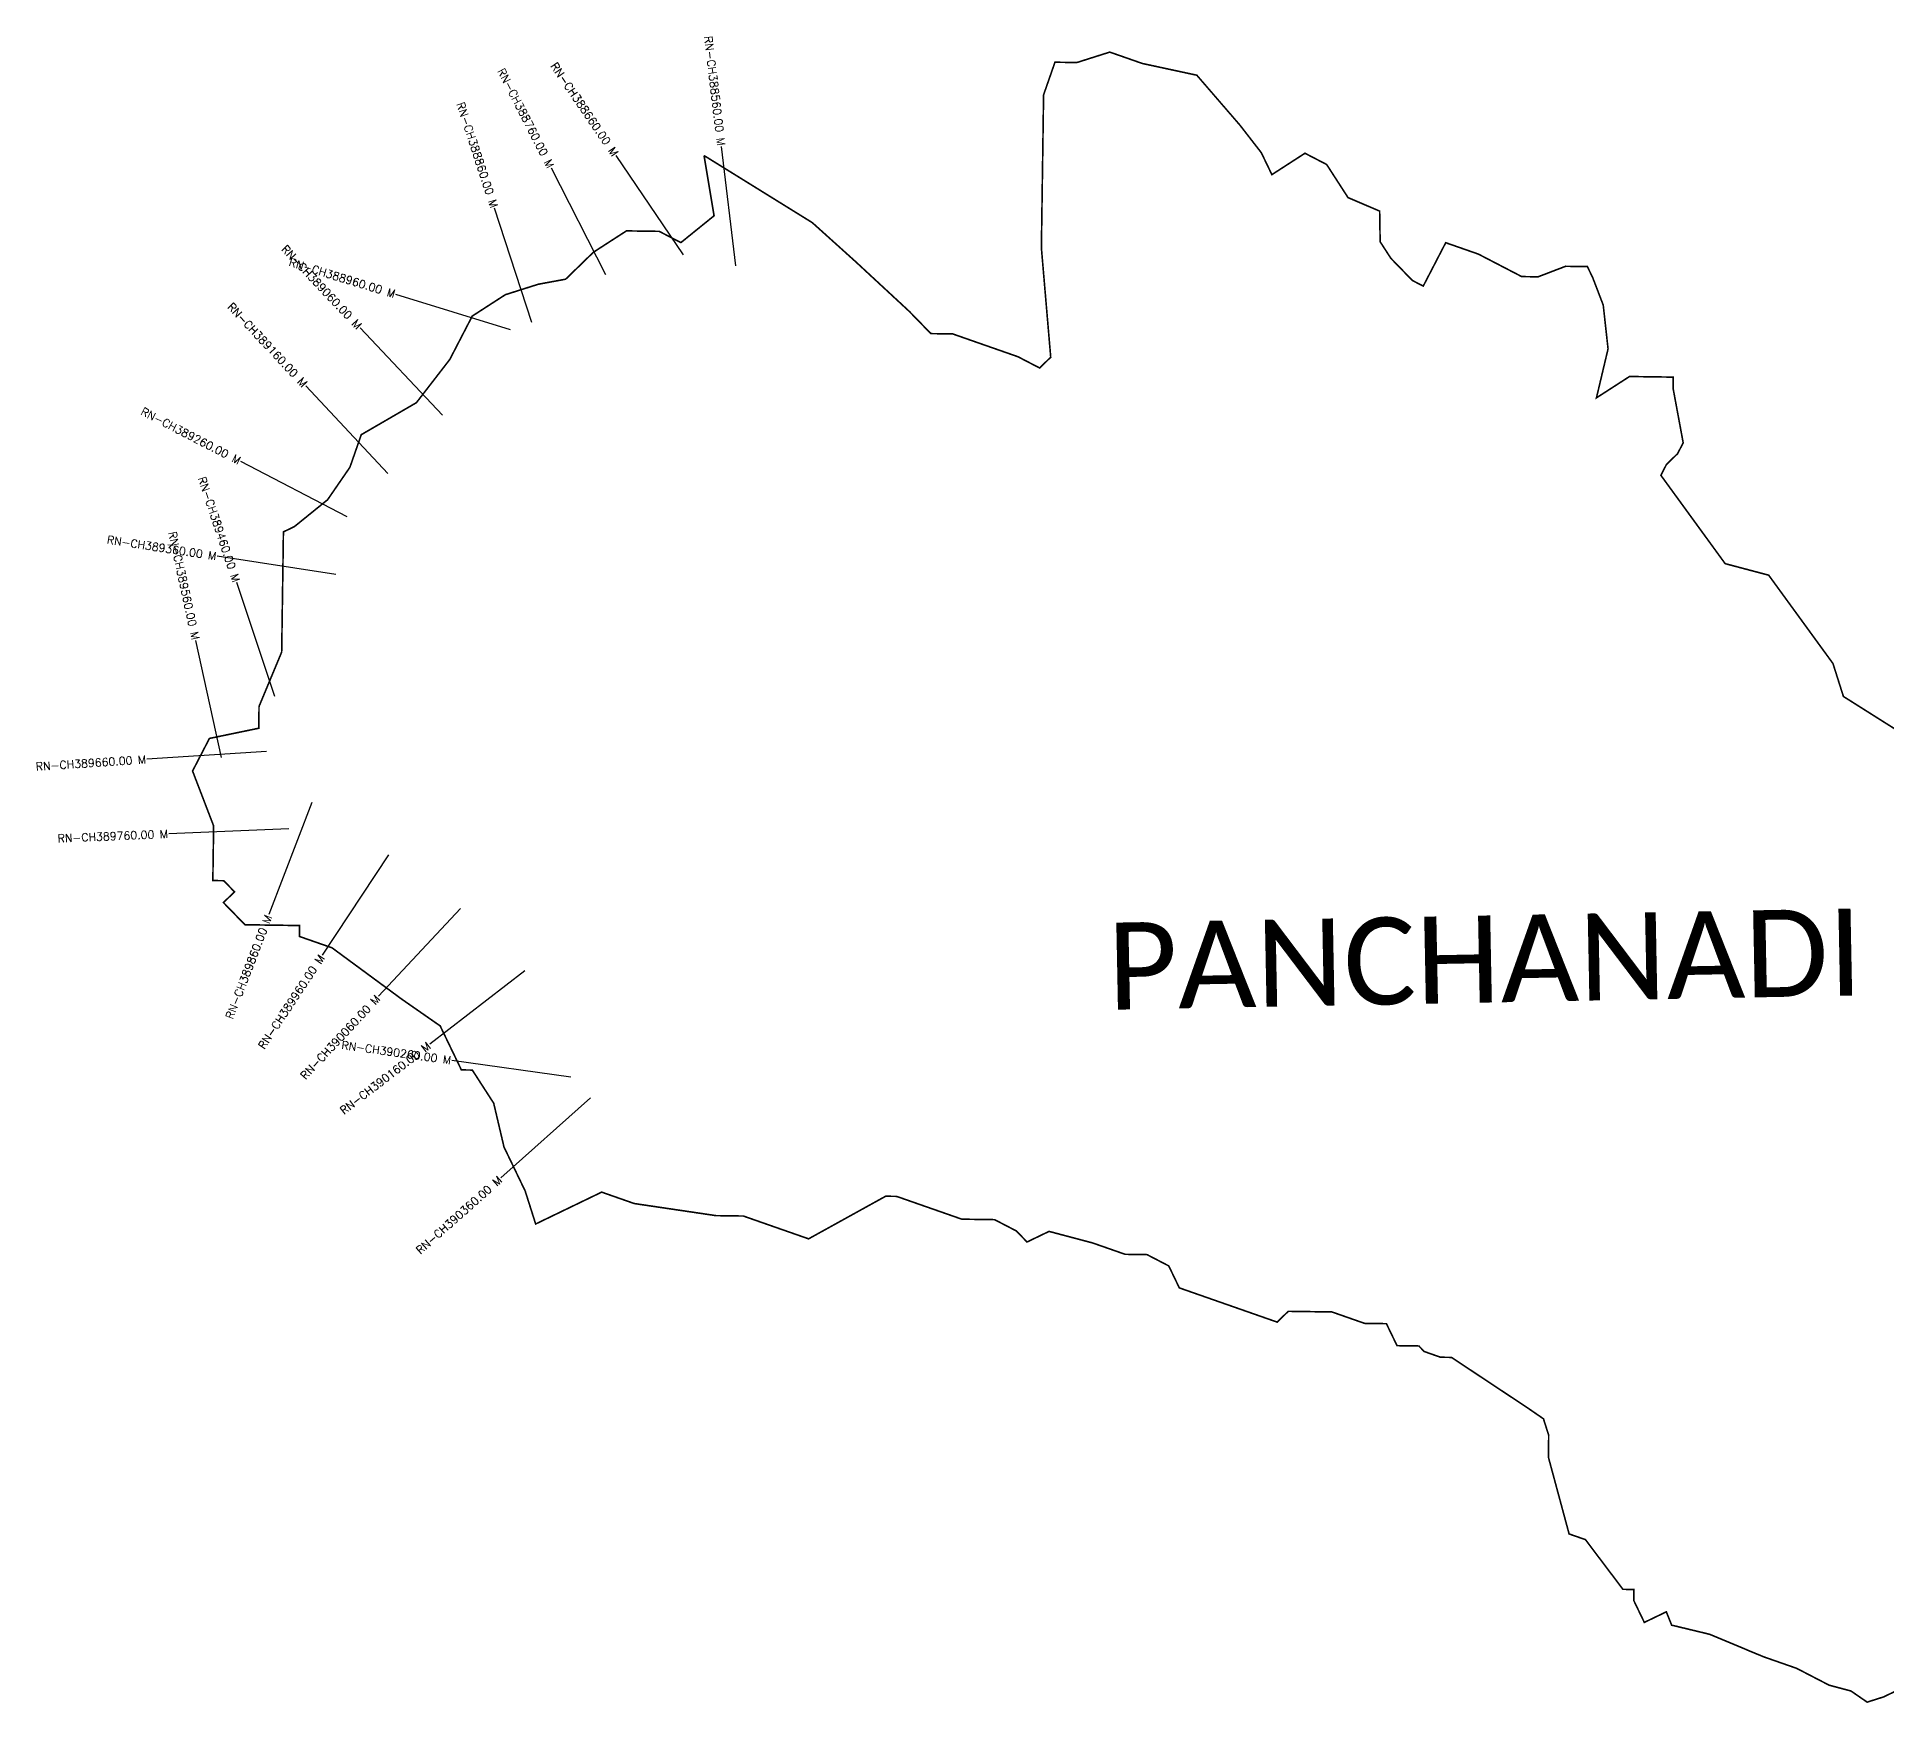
# Model space of a CAD drawing. Header units: metres. Extents: x 301149 to 305381, y 1949199 to 1951996.
# Drawn here: x 301149 to 303460, y 1949915 to 1951996 of the extents above; entities that cross this region are included whole.
import ezdxf
from ezdxf.enums import TextEntityAlignment as Align

# ---------------------------------------------------------------- set-up
doc = ezdxf.new("R2010")
doc.units = ezdxf.units.M
doc.header["$MEASUREMENT"] = 0
for name, color, linetype in [('CS', 134, 'Continuous'), ('CSMark', 6, 'Continuous'), ('VILLAGE NAME', 250, 'Continuous')]:
    doc.layers.add(name, color=color, linetype=linetype)
doc.styles.get("Standard").update_dxf_attribs({"font": 'simplex.shx'})

msp = doc.modelspace()

# ---------------------------------------------------------------- linework, layer by layer
at = {"color": 6, "const_width": 2, "flags": 128}
for points in [[(301982.8539853096, 1951847.993875504), (302118.1423044205, 1951764.135372162), (302155.5879576267, 1951730.413530298), (302172.0534496361, 1951715.585461607), (302239.4429440498, 1951653.16266346), (302266.3189337254, 1951625.499956131), (302293.6292271614, 1951625.106006622), (302375.1252131462, 1951596.614453316), (302402.2382361889, 1951582.544884682), (302416.0701811314, 1951596.023823738), (302404.4046649933, 1951732.731026649), (302407.1611328125, 1951923.821191788), (302421.3864367008, 1951964.569478989), (302448.6967301369, 1951964.17552948), (302489.8383777142, 1951977.219575882), (302530.5866661072, 1951962.994270325), (302598.644657135, 1951948.334073067), (302648.5178326241, 1951890.577177798), (302652.3588278294, 1951886.129015923), (302679.1566545963, 1951851.628203392), (302692.4383239746, 1951824.120639801), (302733.7772417068, 1951850.840304375), (302760.8902649879, 1951836.770734787), (302787.5894565582, 1951795.432112694), (302827.1069428921, 1951778.552639961), (302827.7266430855, 1951740.262136459), (302841.1069476604, 1951719.592381477), (302868.0028185844, 1951691.88843441), (302881.5635429065, 1951684.861779677), (302909.6575238705, 1951739.08028698), (302950.4058117867, 1951724.854982376), (303004.5915043354, 1951696.757380486), (303025.0844609737, 1951696.461770058), (303059.4087710381, 1951709.604154587), (303086.6781196594, 1951709.210795403), (303093.3192498684, 1951695.47748661), (303106.4821069241, 1951661.152881622), (303112.5118398666, 1951606.454426765), (303097.9912211895, 1951545.233653069), (303139.3295481205, 1951571.912373543), (303193.9091904263, 1951571.125064585), (303193.7125108242, 1951557.49038887), (303206.4035506248, 1951489.037857056), (303199.3690617085, 1951475.501818657), (303185.5172350407, 1951462.064119339), (303178.5026278496, 1951448.486840248), (303258.8173549175, 1951338.105352402), (303313.2412624359, 1951323.682777405), (303393.5559892654, 1951213.301289558), (303406.6000342369, 1951172.15964222), (303528.3724913597, 1951095.31485939)], [(303470.5720441341, 1949928.830891609), (303456.8390302658, 1949922.210235596), (303436.2682065964, 1949915.688212395), (303415.9924020767, 1949929.618201256), (303388.8012161255, 1949936.849665642), (303348.131090641, 1949957.913074493), (303307.3830976486, 1949972.15885067), (303289.9085526473, 1949979.331313936), (303281.8102324716, 1949982.813732989), (303269.9456367711, 1949987.757092681), (303239.5214905739, 1950000.433251381), (303191.9478707314, 1950011.880244255), (303185.3357982635, 1950028.530853271), (303157.8288252354, 1950015.290129662), (303144.5875101089, 1950042.756156921), (303144.7847805126, 1950056.431776997), (303131.1091609001, 1950056.629047394), (303084.2325048446, 1950118.714995384), (303063.8378882408, 1950125.827942848), (303037.9470686913, 1950221.786856651), (303038.3410184383, 1950249.097150803), (303031.7985236645, 1950269.668270111), (303011.5230147839, 1950283.618731499), (302980.5870618593, 1950304.130160296), (302916.8431084156, 1950346.394239426), (302903.2084341049, 1950346.590919495), (302882.8345854282, 1950353.724043846), (302876.0954108238, 1950360.660488129), (302848.8260622025, 1950361.053847313), (302835.5438020229, 1950388.520466805), (302808.2335085869, 1950388.914416313), (302767.4858107567, 1950403.180664062), (302712.9061686993, 1950403.967973709), (302699.0332794189, 1950390.489624977), (302576.7895956039, 1950433.247426033), (302563.5482807159, 1950460.713454247), (302536.4352571964, 1950474.783023834), (302509.1249637604, 1950475.176973343), (302468.3766753674, 1950489.402276993), (302413.9937126637, 1950503.824259758), (302386.486739397, 1950490.583536148), (302373.0487449169, 1950504.414889336), (302345.9357218742, 1950518.484458923), (302304.9907538891, 1950519.075088501), (302223.4947676659, 1950547.566640854), (302209.8191485405, 1950547.763911247), (302113.5066387653, 1950494.521262169), (302032.0106527805, 1950523.012814522), (301997.8625495434, 1950523.505399704), (301895.6968097687, 1950538.61664772), (301854.9491119385, 1950552.882896423), (301772.4679558277, 1950513.078242302), (301759.3835568428, 1950554.261425972), (301732.9015173912, 1950609.234427452), (301720.0132069588, 1950664.011340141), (301693.2941336632, 1950705.391201973), (301679.6594591141, 1950705.587882042), (301653.1364746094, 1950760.561473846), (301604.9653739762, 1950794.074948411), (301518.0454258919, 1950858.095596313), (301477.2971377373, 1950872.320900917), (301477.4938172995, 1950885.95557499), (301409.2385559082, 1950886.940154076), (301382.3222116848, 1950914.644397448), (301396.1736814499, 1950928.061626097), (301382.7161617279, 1950941.954690933), (301369.0814876556, 1950942.151370049), (301370.0660667419, 1951010.406632423), (301343.7397620678, 1951079.014899254), (301364.8034660816, 1951119.705497742), (301426.4175972939, 1951132.454227448), (301426.8115470409, 1951159.764520645), (301455.1064200401, 1951227.625831604), (301457.2722582817, 1951377.771028519), (301471.0052723885, 1951384.391687393), (301512.4425299168, 1951417.928688049), (301540.3434529305, 1951458.479705811), (301554.5687568188, 1951499.227993965), (301623.4146475792, 1951539.188383102), (301665.1469244957, 1951593.177395821), (301693.2451176643, 1951647.404033661), (301734.584035635, 1951674.123697281), (301775.7256832123, 1951687.167741776), (301809.9516537189, 1951693.492790222), (301844.5715739727, 1951727.128130913), (301885.9104917049, 1951753.847795486), (301926.8554596901, 1951753.257165909), (301953.9690737724, 1951739.228541374), (301995.4060356617, 1951772.745069504), (301982.8539853096, 1951847.993875504)]]:
    msp.add_lwpolyline(points, dxfattribs=at)
at = {"layer": 'CS'}
for p, q in [((302022.514037684, 1951710.274495164), (302004.589522876, 1951859.199683661)), ((301860.352458383, 1951698.824895665), (301792.069359195, 1951832.381693939)), ((301957.396966315, 1951723.872747465), (301872.9424464293, 1951847.838202616)), ((301767.6522731801, 1951639.443779003), (301721.1997519631, 1951782.06973482)), ((301741.130059122, 1951630.417385031), (301597.7399961177, 1951674.454753612)), ((301656.1419036455, 1951523.7099149), (301553.0797544299, 1951632.697039823)), ((301587.5861858068, 1951450.590359914), (301485.1246159586, 1951560.142296019)), ((301537.10837395, 1951396.644373793), (301403.8618749782, 1951465.531023528)), ((301522.6704292915, 1951324.502650542), (301374.4040865143, 1951347.242298725)), ((301446.3756628189, 1951172.099685388), (301398.9734421516, 1951314.41282419)), ((301380.0481030287, 1951095.710917874), (301348.0069580534, 1951242.248848215)), ((301436.3189298494, 1951103.569927098), (301286.6449760681, 1951093.685213672)), ((301492.9749306005, 1951039.556902142), (301439.1581599609, 1950899.543491363)), ((301463.9119500291, 1951006.803797468), (301314.0421412829, 1951000.555563606)), ((301588.4591312022, 1950974.218681409), (301505.7925257522, 1950849.053860698)), ((301678.5498927406, 1950907.224953492), (301576.1109046807, 1950797.651901489)), ((301759.0691263395, 1950829.305266614), (301640.1136644793, 1950737.929131362)), ((301816.227644026, 1950696.511070146), (301667.6994423268, 1950717.472303411)), ((301840.8953714502, 1950670.561959724), (301728.8809860154, 1950570.798351852))]:
    msp.add_line(p, q, dxfattribs=at)

# ---------------------------------------------------------------- texts
at = {"layer": 'CSMark'}
for s, rotation, p in [('RN-CH388560.00 M', 276.8630603798546, (302004.4700261106, 1951860.192518251)), ('RN-CH388760.00 M', 297.0791328595888, (301791.6141385337, 1951833.272072594)), ('RN-CH388660.00 M', 304.2656117180901, (301872.3794162968, 1951848.664638984)), ('RN-CH388860.00 M', 288.0401562528551, (301720.8900684883, 1951783.020574525)), ('RN-CH389060.00 M', 313.3994861647942, (301552.3926734352, 1951633.423620656)), ('RN-CH388960.00 M', 342.9274452448548, (301596.7840623644, 1951674.74833607)), ('RN-CH389160.00 M', 313.0845715108534, (301484.4415388263, 1951560.87264226)), ('RN-CH389260.00 M', 332.6616436566101, (301402.973564985, 1951465.99026786)), ('RN-CH389460.00 M', 288.4220874784949, (301398.6574273471, 1951315.361578449)), ('RN-CH389360.00 M', 351.2804756630843, (301373.4156442292, 1951347.393896379)), ('RN-CH389560.00 M', 282.3338530198034, (301347.7933504203, 1951243.225767751)), ('RN-CH389660.00 M', 3.77842044719447, (301285.6471497096, 1951093.619315583)), ('RN-CH389760.00 M', 2.3873402618322, (301313.0430092246, 1951000.513908714)), ('RN-CH389860.00 M', 68.97480331809938, (301438.7993814899, 1950898.610068624)), ('RN-CH389960.00 M', 56.55675475113472, (301505.2414150492, 1950848.21942856)), ('RN-CH390060.00 M', 46.92723765039088, (301575.4279780936, 1950796.921414476)), ('RN-CH390160.00 M', 37.52981870166668, (301639.3206280669, 1950737.319957127)), ('RN-CH390260.00 M', 351.9671085640043, (301666.7092543155, 1950717.612044966)), ('RN-CH390360.00 M', 41.68928549462543, (301728.1342234458, 1950570.133261133))]:
    msp.add_text(s, height=10, rotation=rotation, dxfattribs=at).set_placement(p, align=Align.MIDDLE_RIGHT)
at = {"layer": 'VILLAGE NAME', "insert": (302485.8638291516, 1950889.35469467), "char_height": 108.7483136041808, "attachment_point": 1, "rotation": 1.1028329887230697}
msp.add_mtext_dynamic_manual_height_columns('{\\fCalibri|b0|i0|c0|p34;PANCHANADI}', width=1571.31428896485, gutter_width=543.7415680209039, heights=[0], dxfattribs=at)

doc.saveas('drawing.dxf')
